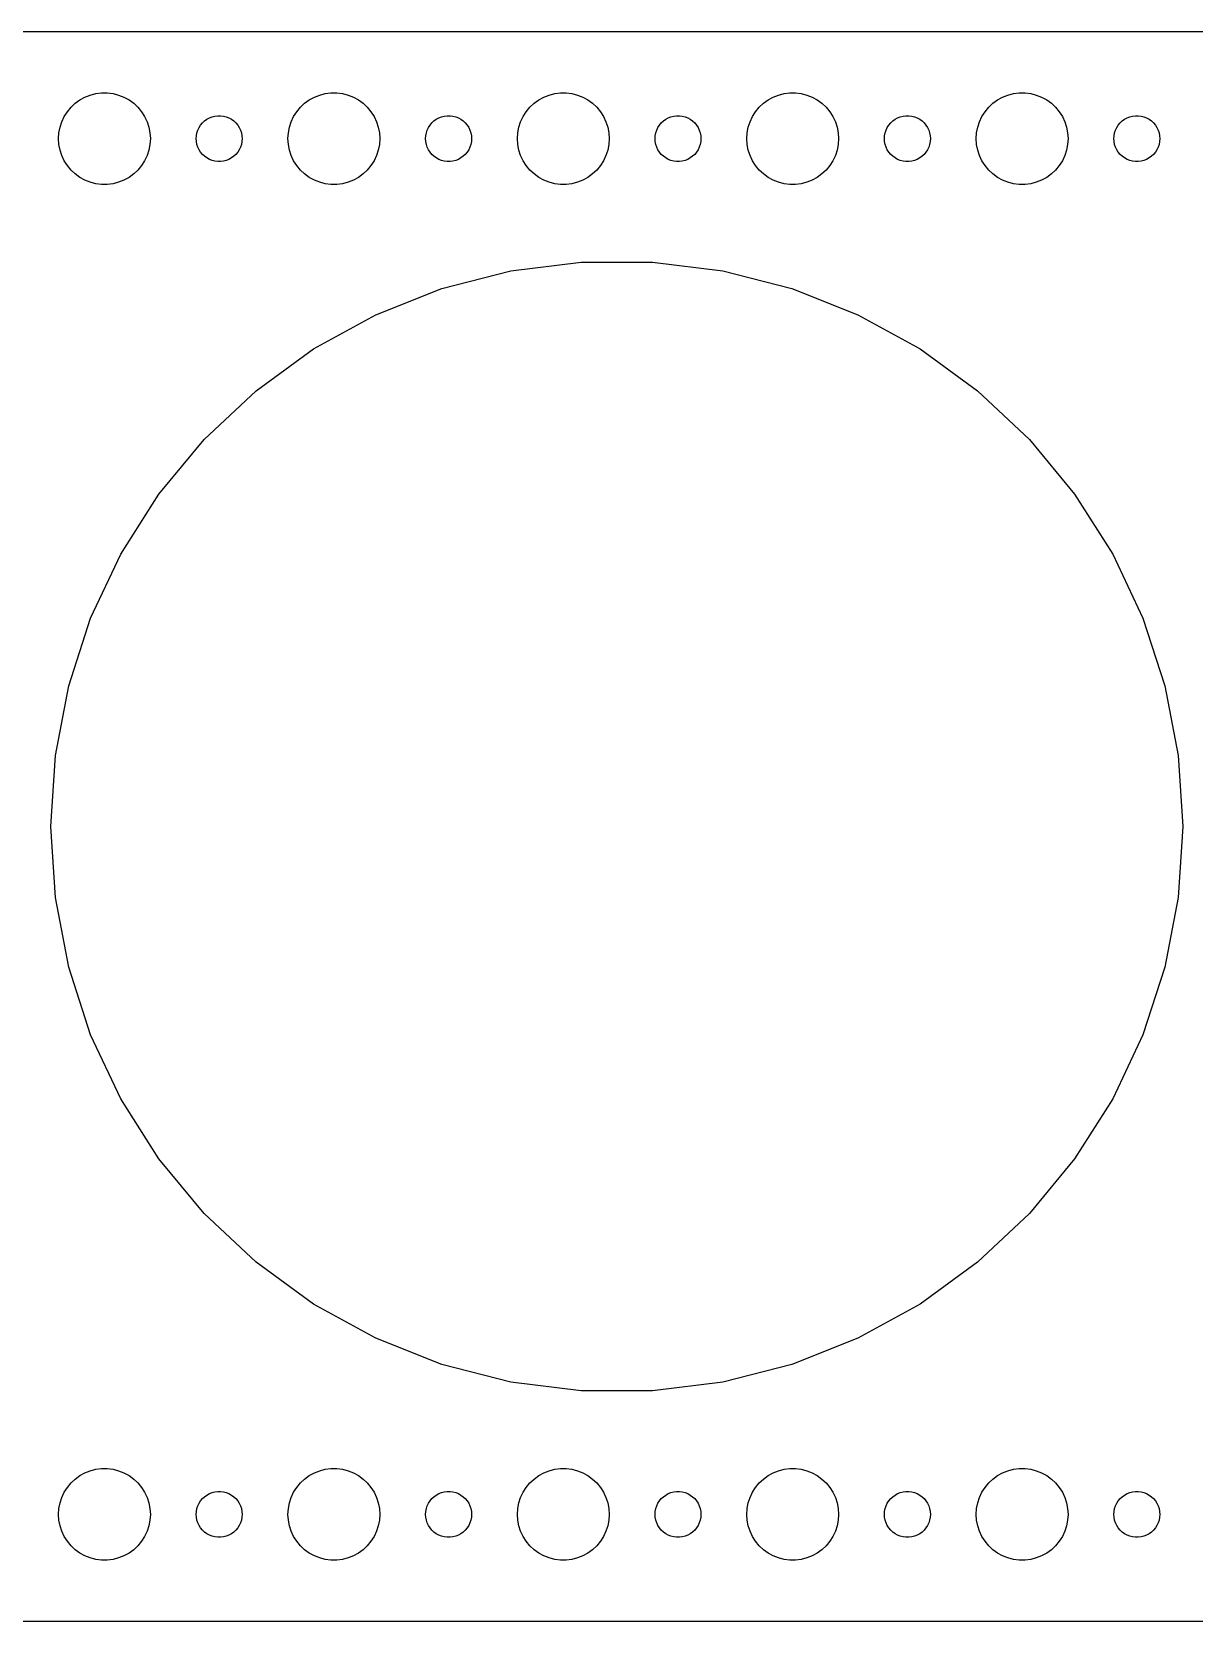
# Model space of a CAD drawing. Header units: metres. Extents: x -210 to 210, y -52 to 52.
# Drawn here: x -117.2 to -41.2, y -52 to 52 of the extents above; entities that cross this region are included whole.
import ezdxf

# ---------------------------------------------------------------- set-up
doc = ezdxf.new("R2010")
doc.units = ezdxf.units.M

msp = doc.modelspace()

# ---------------------------------------------------------------- linework, layer by layer
for p, q in [((204.814, 51.9901), (-204.814, 51.9901)), ((-113.777, 47.7145), (-113.427, 47.8532)), ((-113.427, 47.8532), (-113.062, 47.9469)), ((-113.062, 47.9469), (-112.688, 47.9941)), ((-112.688, 47.9941), (-112.312, 47.9941)), ((-112.312, 47.9941), (-111.938, 47.9469)), ((-111.938, 47.9469), (-111.573, 47.8532)), ((-111.573, 47.8532), (-111.223, 47.7145)), ((-98.7773, 47.7145), (-98.427, 47.8532)), ((-98.427, 47.8532), (-98.0621, 47.9469)), ((-98.0621, 47.9469), (-97.6884, 47.9941)), ((-97.6884, 47.9941), (-97.3116, 47.9941)), ((-97.3116, 47.9941), (-96.9379, 47.9469)), ((-96.9379, 47.9469), (-96.573, 47.8532)), ((-96.573, 47.8532), (-96.2227, 47.7145)), ((-83.7773, 47.7145), (-83.427, 47.8532)), ((-83.427, 47.8532), (-83.0621, 47.9469)), ((-83.0621, 47.9469), (-82.6884, 47.9941)), ((-82.6884, 47.9941), (-82.3116, 47.9941)), ((-82.3116, 47.9941), (-81.9379, 47.9469)), ((-81.9379, 47.9469), (-81.573, 47.8532)), ((-81.573, 47.8532), (-81.2227, 47.7145)), ((-68.7773, 47.7145), (-68.427, 47.8532)), ((-68.427, 47.8532), (-68.0621, 47.9469)), ((-68.0621, 47.9469), (-67.6884, 47.9941)), ((-67.6884, 47.9941), (-67.3116, 47.9941)), ((-67.3116, 47.9941), (-66.9379, 47.9469)), ((-66.9379, 47.9469), (-66.573, 47.8532)), ((-66.573, 47.8532), (-66.2227, 47.7145)), ((-53.7773, 47.7145), (-53.427, 47.8532)), ((-53.427, 47.8532), (-53.0621, 47.9469)), ((-53.0621, 47.9469), (-52.6884, 47.9941)), ((-52.6884, 47.9941), (-52.3116, 47.9941)), ((-52.3116, 47.9941), (-51.9379, 47.9469)), ((-51.9379, 47.9469), (-51.5729, 47.8532)), ((-51.5729, 47.8532), (-51.2227, 47.7145)), ((-114.927, 46.7634), (-114.687, 47.0536)), ((-114.687, 47.0536), (-114.412, 47.3115)), ((-114.412, 47.3115), (-114.107, 47.533)), ((-114.107, 47.533), (-113.777, 47.7145)), ((-111.223, 47.7145), (-110.893, 47.533)), ((-110.893, 47.533), (-110.588, 47.3115)), ((-110.588, 47.3115), (-110.313, 47.0536)), ((-110.313, 47.0536), (-110.073, 46.7634)), ((-99.927, 46.7634), (-99.6869, 47.0536)), ((-99.6869, 47.0536), (-99.4123, 47.3115)), ((-99.4123, 47.3115), (-99.1075, 47.533)), ((-99.1075, 47.533), (-98.7773, 47.7145)), ((-96.2227, 47.7145), (-95.8925, 47.533)), ((-95.8925, 47.533), (-95.5877, 47.3115)), ((-95.5877, 47.3115), (-95.3131, 47.0536)), ((-95.3131, 47.0536), (-95.073, 46.7634)), ((-84.927, 46.7634), (-84.6869, 47.0536)), ((-84.6869, 47.0536), (-84.4123, 47.3115)), ((-84.4123, 47.3115), (-84.1075, 47.533)), ((-84.1075, 47.533), (-83.7773, 47.7145)), ((-81.2227, 47.7145), (-80.8925, 47.533)), ((-80.8925, 47.533), (-80.5877, 47.3115)), ((-80.5877, 47.3115), (-80.3131, 47.0536)), ((-80.3131, 47.0536), (-80.073, 46.7634)), ((-69.927, 46.7634), (-69.6869, 47.0536)), ((-69.6869, 47.0536), (-69.4123, 47.3115)), ((-69.4123, 47.3115), (-69.1075, 47.533)), ((-69.1075, 47.533), (-68.7773, 47.7145)), ((-66.2227, 47.7145), (-65.8925, 47.533)), ((-65.8925, 47.533), (-65.5877, 47.3115)), ((-65.5877, 47.3115), (-65.3131, 47.0536)), ((-65.3131, 47.0536), (-65.073, 46.7634)), ((-54.927, 46.7634), (-54.6869, 47.0536)), ((-54.6869, 47.0536), (-54.4123, 47.3115)), ((-54.4123, 47.3115), (-54.1075, 47.533)), ((-54.1075, 47.533), (-53.7773, 47.7145)), ((-51.2227, 47.7145), (-50.8925, 47.533)), ((-50.8925, 47.533), (-50.5877, 47.3115)), ((-50.5877, 47.3115), (-50.3131, 47.0536)), ((-50.3131, 47.0536), (-50.0729, 46.7634)), ((-115.406, 45.7461), (-115.289, 46.1044)), ((-115.289, 46.1044), (-115.129, 46.4453)), ((-115.129, 46.4453), (-114.927, 46.7634)), ((-110.073, 46.7634), (-109.871, 46.4453)), ((-109.871, 46.4453), (-109.711, 46.1044)), ((-109.711, 46.1044), (-109.594, 45.7461)), ((-106.314, 45.7226), (-106.214, 45.8817)), ((-106.214, 45.8817), (-106.093, 46.0268)), ((-106.093, 46.0268), (-105.956, 46.1558)), ((-105.956, 46.1558), (-105.804, 46.2665)), ((-105.804, 46.2665), (-105.639, 46.3572)), ((-105.639, 46.3572), (-105.464, 46.4266)), ((-105.464, 46.4266), (-105.281, 46.4734)), ((-105.281, 46.4734), (-105.094, 46.497)), ((-105.094, 46.497), (-104.906, 46.497)), ((-104.906, 46.497), (-104.719, 46.4734)), ((-104.719, 46.4734), (-104.536, 46.4266)), ((-104.536, 46.4266), (-104.361, 46.3572)), ((-104.361, 46.3572), (-104.196, 46.2665)), ((-104.196, 46.2665), (-104.044, 46.1558)), ((-104.044, 46.1558), (-103.907, 46.0268)), ((-103.907, 46.0268), (-103.786, 45.8817)), ((-103.786, 45.8817), (-103.686, 45.7226)), ((-100.406, 45.7461), (-100.289, 46.1044)), ((-100.289, 46.1044), (-100.129, 46.4453)), ((-100.129, 46.4453), (-99.927, 46.7634)), ((-95.073, 46.7634), (-94.8711, 46.4453)), ((-94.8711, 46.4453), (-94.7107, 46.1044)), ((-94.7107, 46.1044), (-94.5943, 45.7461)), ((-91.3145, 45.7226), (-91.2135, 45.8817)), ((-91.2135, 45.8817), (-91.0934, 46.0268)), ((-91.0934, 46.0268), (-90.9561, 46.1558)), ((-90.9561, 46.1558), (-90.8037, 46.2665)), ((-90.8037, 46.2665), (-90.6387, 46.3572)), ((-90.6387, 46.3572), (-90.4635, 46.4266)), ((-90.4635, 46.4266), (-90.2811, 46.4734)), ((-90.2811, 46.4734), (-90.0942, 46.497)), ((-90.0942, 46.497), (-89.9058, 46.497)), ((-89.9058, 46.497), (-89.7189, 46.4734)), ((-89.7189, 46.4734), (-89.5365, 46.4266)), ((-89.5365, 46.4266), (-89.3613, 46.3572)), ((-89.3613, 46.3572), (-89.1963, 46.2665)), ((-89.1963, 46.2665), (-89.0439, 46.1558)), ((-89.0439, 46.1558), (-88.9065, 46.0268)), ((-88.9065, 46.0268), (-88.7865, 45.8817)), ((-88.7865, 45.8817), (-88.6855, 45.7226)), ((-85.4057, 45.7461), (-85.2893, 46.1044)), ((-85.2893, 46.1044), (-85.1289, 46.4453)), ((-85.1289, 46.4453), (-84.927, 46.7634)), ((-80.073, 46.7634), (-79.8711, 46.4453)), ((-79.8711, 46.4453), (-79.7107, 46.1044)), ((-79.7107, 46.1044), (-79.5943, 45.7461)), ((-76.3145, 45.7226), (-76.2135, 45.8817)), ((-76.2135, 45.8817), (-76.0934, 46.0268)), ((-76.0934, 46.0268), (-75.9561, 46.1558)), ((-75.9561, 46.1558), (-75.8037, 46.2665)), ((-75.8037, 46.2665), (-75.6387, 46.3572)), ((-75.6387, 46.3572), (-75.4635, 46.4266)), ((-75.4635, 46.4266), (-75.2811, 46.4734)), ((-75.2811, 46.4734), (-75.0942, 46.497)), ((-75.0942, 46.497), (-74.9058, 46.497)), ((-74.9058, 46.497), (-74.7189, 46.4734)), ((-74.7189, 46.4734), (-74.5365, 46.4266)), ((-74.5365, 46.4266), (-74.3613, 46.3572)), ((-74.3613, 46.3572), (-74.1963, 46.2665)), ((-74.1963, 46.2665), (-74.0439, 46.1558)), ((-74.0439, 46.1558), (-73.9065, 46.0268)), ((-73.9065, 46.0268), (-73.7865, 45.8817)), ((-73.7865, 45.8817), (-73.6855, 45.7226)), ((-70.4057, 45.7461), (-70.2893, 46.1044)), ((-70.2893, 46.1044), (-70.1289, 46.4453)), ((-70.1289, 46.4453), (-69.927, 46.7634)), ((-65.073, 46.7634), (-64.8711, 46.4453)), ((-64.8711, 46.4453), (-64.7107, 46.1044)), ((-64.7107, 46.1044), (-64.5943, 45.7461)), ((-61.3145, 45.7226), (-61.2135, 45.8817)), ((-61.2135, 45.8817), (-61.0934, 46.0268)), ((-61.0934, 46.0268), (-60.9561, 46.1558)), ((-60.9561, 46.1558), (-60.8037, 46.2665)), ((-60.8037, 46.2665), (-60.6387, 46.3572)), ((-60.6387, 46.3572), (-60.4635, 46.4266)), ((-60.4635, 46.4266), (-60.2811, 46.4734)), ((-60.2811, 46.4734), (-60.0942, 46.497)), ((-60.0942, 46.497), (-59.9058, 46.497)), ((-59.9058, 46.497), (-59.7189, 46.4734)), ((-59.7189, 46.4734), (-59.5365, 46.4266)), ((-59.5365, 46.4266), (-59.3613, 46.3572)), ((-59.3613, 46.3572), (-59.1963, 46.2665)), ((-59.1963, 46.2665), (-59.0439, 46.1558)), ((-59.0439, 46.1558), (-58.9065, 46.0268)), ((-58.9065, 46.0268), (-58.7865, 45.8817)), ((-58.7865, 45.8817), (-58.6855, 45.7226)), ((-55.4057, 45.7461), (-55.2893, 46.1044)), ((-55.2893, 46.1044), (-55.1289, 46.4453)), ((-55.1289, 46.4453), (-54.927, 46.7634)), ((-50.0729, 46.7634), (-49.8711, 46.4453)), ((-49.8711, 46.4453), (-49.7107, 46.1044)), ((-49.7107, 46.1044), (-49.5942, 45.7461)), ((-46.3145, 45.7226), (-46.2135, 45.8817)), ((-46.2135, 45.8817), (-46.0934, 46.0268)), ((-46.0934, 46.0268), (-45.9561, 46.1558)), ((-45.9561, 46.1558), (-45.8037, 46.2665)), ((-45.8037, 46.2665), (-45.6387, 46.3572)), ((-45.6387, 46.3572), (-45.4635, 46.4266)), ((-45.4635, 46.4266), (-45.2811, 46.4734)), ((-45.2811, 46.4734), (-45.0942, 46.497)), ((-45.0942, 46.497), (-44.9058, 46.497)), ((-44.9058, 46.497), (-44.7189, 46.4734)), ((-44.7189, 46.4734), (-44.5365, 46.4266)), ((-44.5365, 46.4266), (-44.3613, 46.3572)), ((-44.3613, 46.3572), (-44.1963, 46.2665)), ((-44.1963, 46.2665), (-44.0439, 46.1558)), ((-44.0439, 46.1558), (-43.9065, 46.0268)), ((-43.9065, 46.0268), (-43.7865, 45.8817)), ((-43.7865, 45.8817), (-43.6855, 45.7226)), ((-115.5, 45), (-115.476, 45.376)), ((-115.476, 44.624), (-115.5, 45)), ((-115.476, 45.376), (-115.406, 45.7461)), ((-109.594, 45.7461), (-109.524, 45.376)), ((-109.524, 45.376), (-109.5, 45)), ((-109.5, 45), (-109.524, 44.624)), ((-106.5, 45), (-106.488, 45.188)), ((-106.488, 44.812), (-106.5, 45)), ((-106.488, 45.188), (-106.453, 45.373)), ((-106.453, 44.627), (-106.488, 44.812)), ((-106.453, 45.373), (-106.395, 45.5522)), ((-106.395, 45.5522), (-106.314, 45.7226)), ((-103.686, 45.7226), (-103.605, 45.5522)), ((-103.605, 45.5522), (-103.547, 45.373)), ((-103.547, 45.373), (-103.512, 45.188)), ((-103.512, 44.812), (-103.547, 44.627)), ((-103.512, 45.188), (-103.5, 45)), ((-103.5, 45), (-103.512, 44.812)), ((-100.5, 45), (-100.476, 45.376)), ((-100.476, 44.624), (-100.5, 45)), ((-100.476, 45.376), (-100.406, 45.7461)), ((-94.5943, 45.7461), (-94.5237, 45.376)), ((-94.5237, 45.376), (-94.5, 45)), ((-94.5, 45), (-94.5237, 44.624)), ((-91.5, 45), (-91.4882, 45.188)), ((-91.4882, 44.812), (-91.5, 45)), ((-91.4882, 45.188), (-91.4529, 45.373)), ((-91.4529, 44.627), (-91.4882, 44.812)), ((-91.4529, 45.373), (-91.3947, 45.5522)), ((-91.3947, 45.5522), (-91.3145, 45.7226)), ((-88.6855, 45.7226), (-88.6053, 45.5522)), ((-88.6053, 45.5522), (-88.5471, 45.373)), ((-88.5471, 45.373), (-88.5118, 45.188)), ((-88.5118, 44.812), (-88.5471, 44.627)), ((-88.5118, 45.188), (-88.5, 45)), ((-88.5, 45), (-88.5118, 44.812)), ((-85.5, 45), (-85.4763, 45.376)), ((-85.4763, 44.624), (-85.5, 45)), ((-85.4763, 45.376), (-85.4057, 45.7461)), ((-79.5943, 45.7461), (-79.5237, 45.376)), ((-79.5237, 45.376), (-79.5, 45)), ((-79.5, 45), (-79.5237, 44.624)), ((-76.5, 45), (-76.4882, 45.188)), ((-76.4882, 44.812), (-76.5, 45)), ((-76.4882, 45.188), (-76.4529, 45.373)), ((-76.4529, 44.627), (-76.4882, 44.812)), ((-76.4529, 45.373), (-76.3947, 45.5522)), ((-76.3947, 45.5522), (-76.3145, 45.7226)), ((-73.6855, 45.7226), (-73.6053, 45.5522)), ((-73.6053, 45.5522), (-73.5471, 45.373)), ((-73.5471, 45.373), (-73.5118, 45.188)), ((-73.5118, 44.812), (-73.5471, 44.627)), ((-73.5118, 45.188), (-73.5, 45)), ((-73.5, 45), (-73.5118, 44.812)), ((-70.5, 45), (-70.4763, 45.376)), ((-70.4763, 44.624), (-70.5, 45)), ((-70.4763, 45.376), (-70.4057, 45.7461)), ((-64.5943, 45.7461), (-64.5237, 45.376)), ((-64.5237, 45.376), (-64.5, 45)), ((-64.5, 45), (-64.5237, 44.624)), ((-61.5, 45), (-61.4882, 45.188)), ((-61.4882, 44.812), (-61.5, 45)), ((-61.4882, 45.188), (-61.4529, 45.373)), ((-61.4529, 44.627), (-61.4882, 44.812)), ((-61.4529, 45.373), (-61.3947, 45.5522)), ((-61.3947, 45.5522), (-61.3145, 45.7226)), ((-58.6855, 45.7226), (-58.6053, 45.5522)), ((-58.6053, 45.5522), (-58.5471, 45.373)), ((-58.5471, 45.373), (-58.5118, 45.188)), ((-58.5118, 44.812), (-58.5471, 44.627)), ((-58.5118, 45.188), (-58.5, 45)), ((-58.5, 45), (-58.5118, 44.812)), ((-55.5, 45), (-55.4763, 45.376)), ((-55.4763, 44.624), (-55.5, 45)), ((-55.4763, 45.376), (-55.4057, 45.7461)), ((-49.5942, 45.7461), (-49.5237, 45.376)), ((-49.5237, 45.376), (-49.5, 45)), ((-49.5, 45), (-49.5237, 44.624)), ((-46.5, 45), (-46.4882, 45.188)), ((-46.4882, 44.812), (-46.5, 45)), ((-46.4882, 45.188), (-46.4529, 45.373)), ((-46.4529, 44.627), (-46.4882, 44.812)), ((-46.4529, 45.373), (-46.3947, 45.5522)), ((-46.3947, 45.5522), (-46.3145, 45.7226)), ((-43.6855, 45.7226), (-43.6053, 45.5522)), ((-43.6053, 45.5522), (-43.5471, 45.373)), ((-43.5471, 45.373), (-43.5118, 45.188)), ((-43.5118, 44.812), (-43.5471, 44.627)), ((-43.5118, 45.188), (-43.5, 45)), ((-43.5, 45), (-43.5118, 44.812)), ((-115.406, 44.2539), (-115.476, 44.624)), ((-115.289, 43.8956), (-115.406, 44.2539)), ((-115.129, 43.5547), (-115.289, 43.8956)), ((-109.711, 43.8956), (-109.871, 43.5547)), ((-109.594, 44.2539), (-109.711, 43.8956)), ((-109.524, 44.624), (-109.594, 44.2539)), ((-106.395, 44.4478), (-106.453, 44.627)), ((-106.314, 44.2774), (-106.395, 44.4478)), ((-106.214, 44.1183), (-106.314, 44.2774)), ((-106.093, 43.9732), (-106.214, 44.1183)), ((-105.956, 43.8442), (-106.093, 43.9732)), ((-105.804, 43.7335), (-105.956, 43.8442)), ((-105.639, 43.6428), (-105.804, 43.7335)), ((-104.196, 43.7335), (-104.361, 43.6428)), ((-104.044, 43.8442), (-104.196, 43.7335)), ((-103.907, 43.9732), (-104.044, 43.8442)), ((-103.786, 44.1183), (-103.907, 43.9732)), ((-103.686, 44.2774), (-103.786, 44.1183)), ((-103.605, 44.4478), (-103.686, 44.2774)), ((-103.547, 44.627), (-103.605, 44.4478)), ((-100.406, 44.2539), (-100.476, 44.624)), ((-100.289, 43.8956), (-100.406, 44.2539)), ((-100.129, 43.5547), (-100.289, 43.8956)), ((-94.7107, 43.8956), (-94.8711, 43.5547)), ((-94.5943, 44.2539), (-94.7107, 43.8956)), ((-94.5237, 44.624), (-94.5943, 44.2539)), ((-91.3947, 44.4478), (-91.4529, 44.627)), ((-91.3145, 44.2774), (-91.3947, 44.4478)), ((-91.2135, 44.1183), (-91.3145, 44.2774)), ((-91.0934, 43.9732), (-91.2135, 44.1183)), ((-90.9561, 43.8442), (-91.0934, 43.9732)), ((-90.8037, 43.7335), (-90.9561, 43.8442)), ((-90.6387, 43.6428), (-90.8037, 43.7335)), ((-89.1963, 43.7335), (-89.3613, 43.6428)), ((-89.0439, 43.8442), (-89.1963, 43.7335)), ((-88.9065, 43.9732), (-89.0439, 43.8442)), ((-88.7865, 44.1183), (-88.9065, 43.9732)), ((-88.6855, 44.2774), (-88.7865, 44.1183)), ((-88.6053, 44.4478), (-88.6855, 44.2774)), ((-88.5471, 44.627), (-88.6053, 44.4478)), ((-85.4057, 44.2539), (-85.4763, 44.624)), ((-85.2893, 43.8956), (-85.4057, 44.2539)), ((-85.1289, 43.5547), (-85.2893, 43.8956)), ((-79.7107, 43.8956), (-79.8711, 43.5547)), ((-79.5943, 44.2539), (-79.7107, 43.8956)), ((-79.5237, 44.624), (-79.5943, 44.2539)), ((-76.3947, 44.4478), (-76.4529, 44.627)), ((-76.3145, 44.2774), (-76.3947, 44.4478)), ((-76.2135, 44.1183), (-76.3145, 44.2774)), ((-76.0934, 43.9732), (-76.2135, 44.1183)), ((-75.9561, 43.8442), (-76.0934, 43.9732)), ((-75.8037, 43.7335), (-75.9561, 43.8442)), ((-75.6387, 43.6428), (-75.8037, 43.7335)), ((-74.1963, 43.7335), (-74.3613, 43.6428)), ((-74.0439, 43.8442), (-74.1963, 43.7335)), ((-73.9065, 43.9732), (-74.0439, 43.8442)), ((-73.7865, 44.1183), (-73.9065, 43.9732)), ((-73.6855, 44.2774), (-73.7865, 44.1183)), ((-73.6053, 44.4478), (-73.6855, 44.2774)), ((-73.5471, 44.627), (-73.6053, 44.4478)), ((-70.4057, 44.2539), (-70.4763, 44.624)), ((-70.2893, 43.8956), (-70.4057, 44.2539)), ((-70.1289, 43.5547), (-70.2893, 43.8956)), ((-64.7107, 43.8956), (-64.8711, 43.5547)), ((-64.5943, 44.2539), (-64.7107, 43.8956)), ((-64.5237, 44.624), (-64.5943, 44.2539)), ((-61.3947, 44.4478), (-61.4529, 44.627)), ((-61.3145, 44.2774), (-61.3947, 44.4478)), ((-61.2135, 44.1183), (-61.3145, 44.2774)), ((-61.0934, 43.9732), (-61.2135, 44.1183)), ((-60.9561, 43.8442), (-61.0934, 43.9732)), ((-60.8037, 43.7335), (-60.9561, 43.8442)), ((-60.6387, 43.6428), (-60.8037, 43.7335)), ((-59.1963, 43.7335), (-59.3613, 43.6428)), ((-59.0439, 43.8442), (-59.1963, 43.7335)), ((-58.9065, 43.9732), (-59.0439, 43.8442)), ((-58.7865, 44.1183), (-58.9065, 43.9732)), ((-58.6855, 44.2774), (-58.7865, 44.1183)), ((-58.6053, 44.4478), (-58.6855, 44.2774)), ((-58.5471, 44.627), (-58.6053, 44.4478)), ((-55.4057, 44.2539), (-55.4763, 44.624)), ((-55.2893, 43.8956), (-55.4057, 44.2539)), ((-55.1289, 43.5547), (-55.2893, 43.8956)), ((-49.7107, 43.8956), (-49.8711, 43.5547)), ((-49.5942, 44.2539), (-49.7107, 43.8956)), ((-49.5237, 44.624), (-49.5942, 44.2539)), ((-46.3947, 44.4478), (-46.4529, 44.627)), ((-46.3145, 44.2774), (-46.3947, 44.4478)), ((-46.2135, 44.1183), (-46.3145, 44.2774)), ((-46.0934, 43.9732), (-46.2135, 44.1183)), ((-45.9561, 43.8442), (-46.0934, 43.9732)), ((-45.8037, 43.7335), (-45.9561, 43.8442)), ((-45.6387, 43.6428), (-45.8037, 43.7335)), ((-44.1963, 43.7335), (-44.3613, 43.6428)), ((-44.0439, 43.8442), (-44.1963, 43.7335)), ((-43.9065, 43.9732), (-44.0439, 43.8442)), ((-43.7865, 44.1183), (-43.9065, 43.9732)), ((-43.6855, 44.2774), (-43.7865, 44.1183)), ((-43.6053, 44.4478), (-43.6855, 44.2774)), ((-43.5471, 44.627), (-43.6053, 44.4478)), ((-114.927, 43.2366), (-115.129, 43.5547)), ((-114.687, 42.9464), (-114.927, 43.2366)), ((-114.412, 42.6885), (-114.687, 42.9464)), ((-114.107, 42.467), (-114.412, 42.6885)), ((-110.588, 42.6885), (-110.893, 42.467)), ((-110.313, 42.9464), (-110.588, 42.6885)), ((-110.073, 43.2366), (-110.313, 42.9464)), ((-109.871, 43.5547), (-110.073, 43.2366)), ((-105.464, 43.5734), (-105.639, 43.6428)), ((-105.281, 43.5266), (-105.464, 43.5734)), ((-105.094, 43.503), (-105.281, 43.5266)), ((-104.906, 43.503), (-105.094, 43.503)), ((-104.719, 43.5266), (-104.906, 43.503)), ((-104.536, 43.5734), (-104.719, 43.5266)), ((-104.361, 43.6428), (-104.536, 43.5734)), ((-99.927, 43.2366), (-100.129, 43.5547)), ((-99.6869, 42.9464), (-99.927, 43.2366)), ((-99.4123, 42.6885), (-99.6869, 42.9464)), ((-99.1075, 42.467), (-99.4123, 42.6885)), ((-95.5877, 42.6885), (-95.8925, 42.467)), ((-95.3131, 42.9464), (-95.5877, 42.6885)), ((-95.073, 43.2366), (-95.3131, 42.9464)), ((-94.8711, 43.5547), (-95.073, 43.2366)), ((-90.4635, 43.5734), (-90.6387, 43.6428)), ((-90.2811, 43.5266), (-90.4635, 43.5734)), ((-90.0942, 43.503), (-90.2811, 43.5266)), ((-89.9058, 43.503), (-90.0942, 43.503)), ((-89.7189, 43.5266), (-89.9058, 43.503)), ((-89.5365, 43.5734), (-89.7189, 43.5266)), ((-89.3613, 43.6428), (-89.5365, 43.5734)), ((-84.927, 43.2366), (-85.1289, 43.5547)), ((-84.6869, 42.9464), (-84.927, 43.2366)), ((-84.4123, 42.6885), (-84.6869, 42.9464)), ((-84.1075, 42.467), (-84.4123, 42.6885)), ((-80.5877, 42.6885), (-80.8925, 42.467)), ((-80.3131, 42.9464), (-80.5877, 42.6885)), ((-80.073, 43.2366), (-80.3131, 42.9464)), ((-79.8711, 43.5547), (-80.073, 43.2366)), ((-75.4635, 43.5734), (-75.6387, 43.6428)), ((-75.2811, 43.5266), (-75.4635, 43.5734)), ((-75.0942, 43.503), (-75.2811, 43.5266)), ((-74.9058, 43.503), (-75.0942, 43.503)), ((-74.7189, 43.5266), (-74.9058, 43.503)), ((-74.5365, 43.5734), (-74.7189, 43.5266)), ((-74.3613, 43.6428), (-74.5365, 43.5734)), ((-69.927, 43.2366), (-70.1289, 43.5547)), ((-69.6869, 42.9464), (-69.927, 43.2366)), ((-69.4123, 42.6885), (-69.6869, 42.9464)), ((-69.1075, 42.467), (-69.4123, 42.6885)), ((-65.5877, 42.6885), (-65.8925, 42.467)), ((-65.3131, 42.9464), (-65.5877, 42.6885)), ((-65.073, 43.2366), (-65.3131, 42.9464)), ((-64.8711, 43.5547), (-65.073, 43.2366)), ((-60.4635, 43.5734), (-60.6387, 43.6428)), ((-60.2811, 43.5266), (-60.4635, 43.5734)), ((-60.0942, 43.503), (-60.2811, 43.5266)), ((-59.9058, 43.503), (-60.0942, 43.503)), ((-59.7189, 43.5266), (-59.9058, 43.503)), ((-59.5365, 43.5734), (-59.7189, 43.5266)), ((-59.3613, 43.6428), (-59.5365, 43.5734)), ((-54.927, 43.2366), (-55.1289, 43.5547)), ((-54.6869, 42.9464), (-54.927, 43.2366)), ((-54.4123, 42.6885), (-54.6869, 42.9464)), ((-54.1075, 42.467), (-54.4123, 42.6885)), ((-50.5877, 42.6885), (-50.8925, 42.467)), ((-50.3131, 42.9464), (-50.5877, 42.6885)), ((-50.0729, 43.2366), (-50.3131, 42.9464)), ((-49.8711, 43.5547), (-50.0729, 43.2366)), ((-45.4635, 43.5734), (-45.6387, 43.6428)), ((-45.2811, 43.5266), (-45.4635, 43.5734)), ((-45.0942, 43.503), (-45.2811, 43.5266)), ((-44.9058, 43.503), (-45.0942, 43.503)), ((-44.7189, 43.5266), (-44.9058, 43.503)), ((-44.5365, 43.5734), (-44.7189, 43.5266)), ((-44.3613, 43.6428), (-44.5365, 43.5734)), ((-113.777, 42.2855), (-114.107, 42.467)), ((-113.427, 42.1468), (-113.777, 42.2855)), ((-113.062, 42.0531), (-113.427, 42.1468)), ((-112.688, 42.0059), (-113.062, 42.0531)), ((-112.312, 42.0059), (-112.688, 42.0059)), ((-111.938, 42.0531), (-112.312, 42.0059)), ((-111.573, 42.1468), (-111.938, 42.0531)), ((-111.223, 42.2855), (-111.573, 42.1468)), ((-110.893, 42.467), (-111.223, 42.2855)), ((-98.7773, 42.2855), (-99.1075, 42.467)), ((-98.427, 42.1468), (-98.7773, 42.2855)), ((-98.0621, 42.0531), (-98.427, 42.1468)), ((-97.6884, 42.0059), (-98.0621, 42.0531)), ((-97.3116, 42.0059), (-97.6884, 42.0059)), ((-96.9379, 42.0531), (-97.3116, 42.0059)), ((-96.573, 42.1468), (-96.9379, 42.0531)), ((-96.2227, 42.2855), (-96.573, 42.1468)), ((-95.8925, 42.467), (-96.2227, 42.2855)), ((-83.7773, 42.2855), (-84.1075, 42.467)), ((-83.427, 42.1468), (-83.7773, 42.2855)), ((-83.0621, 42.0531), (-83.427, 42.1468)), ((-82.6884, 42.0059), (-83.0621, 42.0531)), ((-82.3116, 42.0059), (-82.6884, 42.0059)), ((-81.9379, 42.0531), (-82.3116, 42.0059)), ((-81.573, 42.1468), (-81.9379, 42.0531)), ((-81.2227, 42.2855), (-81.573, 42.1468)), ((-80.8925, 42.467), (-81.2227, 42.2855)), ((-68.7773, 42.2855), (-69.1075, 42.467)), ((-68.427, 42.1468), (-68.7773, 42.2855)), ((-68.0621, 42.0531), (-68.427, 42.1468)), ((-67.6884, 42.0059), (-68.0621, 42.0531)), ((-67.3116, 42.0059), (-67.6884, 42.0059)), ((-66.9379, 42.0531), (-67.3116, 42.0059)), ((-66.573, 42.1468), (-66.9379, 42.0531)), ((-66.2227, 42.2855), (-66.573, 42.1468)), ((-65.8925, 42.467), (-66.2227, 42.2855)), ((-53.7773, 42.2855), (-54.1075, 42.467)), ((-53.427, 42.1468), (-53.7773, 42.2855)), ((-53.0621, 42.0531), (-53.427, 42.1468)), ((-52.6884, 42.0059), (-53.0621, 42.0531)), ((-52.3116, 42.0059), (-52.6884, 42.0059)), ((-51.9379, 42.0531), (-52.3116, 42.0059)), ((-51.5729, 42.1468), (-51.9379, 42.0531)), ((-51.2227, 42.2855), (-51.5729, 42.1468)), ((-50.8925, 42.467), (-51.2227, 42.2855)), ((-85.9331, 36.3446), (-81.3232, 36.927)), ((-81.3232, 36.927), (-76.6767, 36.927)), ((-76.6767, 36.927), (-72.0669, 36.3446)), ((-90.4336, 35.1891), (-85.9331, 36.3446)), ((-72.0669, 36.3446), (-67.5664, 35.1891)), ((-94.7538, 33.4786), (-90.4336, 35.1891)), ((-67.5664, 35.1891), (-63.2462, 33.4786)), ((-98.8256, 31.2401), (-94.7538, 33.4786)), ((-63.2462, 33.4786), (-59.1744, 31.2401)), ((-102.585, 28.509), (-98.8256, 31.2401)), ((-59.1744, 31.2401), (-55.4153, 28.509)), ((-105.972, 25.3282), (-102.585, 28.509)), ((-55.4153, 28.509), (-52.0282, 25.3282)), ((-108.934, 21.748), (-105.972, 25.3282)), ((-52.0282, 25.3282), (-49.0664, 21.748)), ((-111.423, 17.8249), (-108.934, 21.748)), ((-49.0664, 21.748), (-46.5766, 17.8249)), ((-113.402, 13.6206), (-111.423, 17.8249)), ((-46.5766, 17.8249), (-44.5983, 13.6206)), ((-114.838, 9.20152), (-113.402, 13.6206)), ((-44.5983, 13.6206), (-43.1624, 9.20152)), ((-115.708, 4.63733), (-114.838, 9.20152)), ((-43.1624, 9.20152), (-42.2917, 4.63733)), ((-116, 0), (-115.708, 4.63733)), ((-42.2917, 4.63733), (-42, 0)), ((-115.708, -4.63733), (-116, 0)), ((-42, 0), (-42.2917, -4.63733)), ((-114.838, -9.20152), (-115.708, -4.63733)), ((-42.2917, -4.63733), (-43.1624, -9.20152)), ((-113.402, -13.6206), (-114.838, -9.20152)), ((-43.1624, -9.20152), (-44.5983, -13.6206)), ((-111.423, -17.8249), (-113.402, -13.6206)), ((-44.5983, -13.6206), (-46.5766, -17.8249)), ((-108.934, -21.748), (-111.423, -17.8249)), ((-46.5766, -17.8249), (-49.0664, -21.748)), ((-105.972, -25.3282), (-108.934, -21.748)), ((-49.0664, -21.748), (-52.0282, -25.3282)), ((-102.585, -28.509), (-105.972, -25.3282)), ((-52.0282, -25.3282), (-55.4153, -28.509)), ((-98.8256, -31.2401), (-102.585, -28.509)), ((-55.4153, -28.509), (-59.1744, -31.2401)), ((-94.7538, -33.4786), (-98.8256, -31.2401)), ((-59.1744, -31.2401), (-63.2462, -33.4786)), ((-90.4336, -35.1891), (-94.7538, -33.4786)), ((-63.2462, -33.4786), (-67.5664, -35.1891)), ((-85.9331, -36.3446), (-90.4336, -35.1891)), ((-67.5664, -35.1891), (-72.0669, -36.3446)), ((-81.3232, -36.927), (-85.9331, -36.3446)), ((-72.0669, -36.3446), (-76.6767, -36.927)), ((-76.6767, -36.927), (-81.3232, -36.927)), ((-114.412, -42.6885), (-114.107, -42.467)), ((-114.107, -42.467), (-113.777, -42.2855)), ((-113.777, -42.2855), (-113.427, -42.1468)), ((-113.427, -42.1468), (-113.062, -42.0531)), ((-113.062, -42.0531), (-112.688, -42.0059)), ((-112.688, -42.0059), (-112.312, -42.0059)), ((-112.312, -42.0059), (-111.938, -42.0531)), ((-111.938, -42.0531), (-111.573, -42.1468)), ((-111.573, -42.1468), (-111.223, -42.2855)), ((-111.223, -42.2855), (-110.893, -42.467)), ((-110.893, -42.467), (-110.588, -42.6885)), ((-99.4123, -42.6885), (-99.1075, -42.467)), ((-99.1075, -42.467), (-98.7773, -42.2855)), ((-98.7773, -42.2855), (-98.427, -42.1468)), ((-98.427, -42.1468), (-98.0621, -42.0531)), ((-98.0621, -42.0531), (-97.6884, -42.0059)), ((-97.6884, -42.0059), (-97.3116, -42.0059)), ((-97.3116, -42.0059), (-96.9379, -42.0531)), ((-96.9379, -42.0531), (-96.573, -42.1468)), ((-96.573, -42.1468), (-96.2227, -42.2855)), ((-96.2227, -42.2855), (-95.8925, -42.467)), ((-95.8925, -42.467), (-95.5877, -42.6885)), ((-84.4123, -42.6885), (-84.1075, -42.467)), ((-84.1075, -42.467), (-83.7773, -42.2855)), ((-83.7773, -42.2855), (-83.427, -42.1468)), ((-83.427, -42.1468), (-83.0621, -42.0531)), ((-83.0621, -42.0531), (-82.6884, -42.0059)), ((-82.6884, -42.0059), (-82.3116, -42.0059)), ((-82.3116, -42.0059), (-81.9379, -42.0531)), ((-81.9379, -42.0531), (-81.573, -42.1468)), ((-81.573, -42.1468), (-81.2227, -42.2855)), ((-81.2227, -42.2855), (-80.8925, -42.467)), ((-80.8925, -42.467), (-80.5877, -42.6885)), ((-69.4123, -42.6885), (-69.1075, -42.467)), ((-69.1075, -42.467), (-68.7773, -42.2855)), ((-68.7773, -42.2855), (-68.427, -42.1468)), ((-68.427, -42.1468), (-68.0621, -42.0531)), ((-68.0621, -42.0531), (-67.6884, -42.0059)), ((-67.6884, -42.0059), (-67.3116, -42.0059)), ((-67.3116, -42.0059), (-66.9379, -42.0531)), ((-66.9379, -42.0531), (-66.573, -42.1468)), ((-66.573, -42.1468), (-66.2227, -42.2855)), ((-66.2227, -42.2855), (-65.8925, -42.467)), ((-65.8925, -42.467), (-65.5877, -42.6885)), ((-54.4123, -42.6885), (-54.1075, -42.467)), ((-54.1075, -42.467), (-53.7773, -42.2855)), ((-53.7773, -42.2855), (-53.427, -42.1468)), ((-53.427, -42.1468), (-53.0621, -42.0531)), ((-53.0621, -42.0531), (-52.6884, -42.0059)), ((-52.6884, -42.0059), (-52.3116, -42.0059)), ((-52.3116, -42.0059), (-51.9379, -42.0531)), ((-51.9379, -42.0531), (-51.5729, -42.1468)), ((-51.5729, -42.1468), (-51.2227, -42.2855)), ((-51.2227, -42.2855), (-50.8925, -42.467)), ((-50.8925, -42.467), (-50.5877, -42.6885)), ((-115.289, -43.8956), (-115.129, -43.5547)), ((-115.129, -43.5547), (-114.927, -43.2366)), ((-114.927, -43.2366), (-114.687, -42.9464)), ((-114.687, -42.9464), (-114.412, -42.6885)), ((-110.588, -42.6885), (-110.313, -42.9464)), ((-110.313, -42.9464), (-110.073, -43.2366)), ((-110.073, -43.2366), (-109.871, -43.5547)), ((-109.871, -43.5547), (-109.711, -43.8956)), ((-105.804, -43.7335), (-105.639, -43.6428)), ((-105.639, -43.6428), (-105.464, -43.5734)), ((-105.464, -43.5734), (-105.281, -43.5266)), ((-105.281, -43.5266), (-105.094, -43.503)), ((-105.094, -43.503), (-104.906, -43.503)), ((-104.906, -43.503), (-104.719, -43.5266)), ((-104.719, -43.5266), (-104.536, -43.5734)), ((-104.536, -43.5734), (-104.361, -43.6428)), ((-104.361, -43.6428), (-104.196, -43.7335)), ((-100.289, -43.8956), (-100.129, -43.5547)), ((-100.129, -43.5547), (-99.927, -43.2366)), ((-99.927, -43.2366), (-99.6869, -42.9464)), ((-99.6869, -42.9464), (-99.4123, -42.6885)), ((-95.5877, -42.6885), (-95.3131, -42.9464)), ((-95.3131, -42.9464), (-95.073, -43.2366)), ((-95.073, -43.2366), (-94.8711, -43.5547)), ((-94.8711, -43.5547), (-94.7107, -43.8956)), ((-90.8037, -43.7335), (-90.6387, -43.6428)), ((-90.6387, -43.6428), (-90.4635, -43.5734)), ((-90.4635, -43.5734), (-90.2811, -43.5266)), ((-90.2811, -43.5266), (-90.0942, -43.503)), ((-90.0942, -43.503), (-89.9058, -43.503)), ((-89.9058, -43.503), (-89.7189, -43.5266)), ((-89.7189, -43.5266), (-89.5365, -43.5734)), ((-89.5365, -43.5734), (-89.3613, -43.6428)), ((-89.3613, -43.6428), (-89.1963, -43.7335)), ((-85.2893, -43.8956), (-85.1289, -43.5547)), ((-85.1289, -43.5547), (-84.927, -43.2366)), ((-84.927, -43.2366), (-84.6869, -42.9464)), ((-84.6869, -42.9464), (-84.4123, -42.6885)), ((-80.5877, -42.6885), (-80.3131, -42.9464)), ((-80.3131, -42.9464), (-80.073, -43.2366)), ((-80.073, -43.2366), (-79.8711, -43.5547)), ((-79.8711, -43.5547), (-79.7107, -43.8956)), ((-75.8037, -43.7335), (-75.6387, -43.6428)), ((-75.6387, -43.6428), (-75.4635, -43.5734)), ((-75.4635, -43.5734), (-75.2811, -43.5266)), ((-75.2811, -43.5266), (-75.0942, -43.503)), ((-75.0942, -43.503), (-74.9058, -43.503)), ((-74.9058, -43.503), (-74.7189, -43.5266)), ((-74.7189, -43.5266), (-74.5365, -43.5734)), ((-74.5365, -43.5734), (-74.3613, -43.6428)), ((-74.3613, -43.6428), (-74.1963, -43.7335)), ((-70.2893, -43.8956), (-70.1289, -43.5547)), ((-70.1289, -43.5547), (-69.927, -43.2366)), ((-69.927, -43.2366), (-69.6869, -42.9464)), ((-69.6869, -42.9464), (-69.4123, -42.6885)), ((-65.5877, -42.6885), (-65.3131, -42.9464)), ((-65.3131, -42.9464), (-65.073, -43.2366)), ((-65.073, -43.2366), (-64.8711, -43.5547)), ((-64.8711, -43.5547), (-64.7107, -43.8956)), ((-60.8037, -43.7335), (-60.6387, -43.6428)), ((-60.6387, -43.6428), (-60.4635, -43.5734)), ((-60.4635, -43.5734), (-60.2811, -43.5266)), ((-60.2811, -43.5266), (-60.0942, -43.503)), ((-60.0942, -43.503), (-59.9058, -43.503)), ((-59.9058, -43.503), (-59.7189, -43.5266)), ((-59.7189, -43.5266), (-59.5365, -43.5734)), ((-59.5365, -43.5734), (-59.3613, -43.6428)), ((-59.3613, -43.6428), (-59.1963, -43.7335)), ((-55.2893, -43.8956), (-55.1289, -43.5547)), ((-55.1289, -43.5547), (-54.927, -43.2366)), ((-54.927, -43.2366), (-54.6869, -42.9464)), ((-54.6869, -42.9464), (-54.4123, -42.6885)), ((-50.5877, -42.6885), (-50.3131, -42.9464)), ((-50.3131, -42.9464), (-50.0729, -43.2366)), ((-50.0729, -43.2366), (-49.8711, -43.5547)), ((-49.8711, -43.5547), (-49.7107, -43.8956)), ((-45.8037, -43.7335), (-45.6387, -43.6428)), ((-45.6387, -43.6428), (-45.4635, -43.5734)), ((-45.4635, -43.5734), (-45.2811, -43.5266)), ((-45.2811, -43.5266), (-45.0942, -43.503)), ((-45.0942, -43.503), (-44.9058, -43.503)), ((-44.9058, -43.503), (-44.7189, -43.5266)), ((-44.7189, -43.5266), (-44.5365, -43.5734)), ((-44.5365, -43.5734), (-44.3613, -43.6428)), ((-44.3613, -43.6428), (-44.1963, -43.7335)), ((-115.5, -45), (-115.476, -44.624)), ((-115.476, -44.624), (-115.406, -44.2539)), ((-115.406, -44.2539), (-115.289, -43.8956)), ((-109.711, -43.8956), (-109.594, -44.2539)), ((-109.594, -44.2539), (-109.524, -44.624)), ((-109.524, -44.624), (-109.5, -45)), ((-106.488, -44.812), (-106.453, -44.627)), ((-106.453, -44.627), (-106.395, -44.4478)), ((-106.395, -44.4478), (-106.314, -44.2774)), ((-106.314, -44.2774), (-106.214, -44.1183)), ((-106.214, -44.1183), (-106.093, -43.9732)), ((-106.093, -43.9732), (-105.956, -43.8442)), ((-105.956, -43.8442), (-105.804, -43.7335)), ((-104.196, -43.7335), (-104.044, -43.8442)), ((-104.044, -43.8442), (-103.907, -43.9732)), ((-103.907, -43.9732), (-103.786, -44.1183)), ((-103.786, -44.1183), (-103.686, -44.2774)), ((-103.686, -44.2774), (-103.605, -44.4478)), ((-103.605, -44.4478), (-103.547, -44.627)), ((-103.547, -44.627), (-103.512, -44.812)), ((-100.5, -45), (-100.476, -44.624)), ((-100.476, -44.624), (-100.406, -44.2539)), ((-100.406, -44.2539), (-100.289, -43.8956)), ((-94.7107, -43.8956), (-94.5943, -44.2539)), ((-94.5943, -44.2539), (-94.5237, -44.624)), ((-94.5237, -44.624), (-94.5, -45)), ((-91.4882, -44.812), (-91.4529, -44.627)), ((-91.4529, -44.627), (-91.3947, -44.4478)), ((-91.3947, -44.4478), (-91.3145, -44.2774)), ((-91.3145, -44.2774), (-91.2135, -44.1183)), ((-91.2135, -44.1183), (-91.0934, -43.9732)), ((-91.0934, -43.9732), (-90.9561, -43.8442)), ((-90.9561, -43.8442), (-90.8037, -43.7335)), ((-89.1963, -43.7335), (-89.0439, -43.8442)), ((-89.0439, -43.8442), (-88.9065, -43.9732)), ((-88.9065, -43.9732), (-88.7865, -44.1183)), ((-88.7865, -44.1183), (-88.6855, -44.2774)), ((-88.6855, -44.2774), (-88.6053, -44.4478)), ((-88.6053, -44.4478), (-88.5471, -44.627)), ((-88.5471, -44.627), (-88.5118, -44.812)), ((-85.5, -45), (-85.4763, -44.624)), ((-85.4763, -44.624), (-85.4057, -44.2539)), ((-85.4057, -44.2539), (-85.2893, -43.8956)), ((-79.7107, -43.8956), (-79.5943, -44.2539)), ((-79.5943, -44.2539), (-79.5237, -44.624)), ((-79.5237, -44.624), (-79.5, -45)), ((-76.4882, -44.812), (-76.4529, -44.627)), ((-76.4529, -44.627), (-76.3947, -44.4478)), ((-76.3947, -44.4478), (-76.3145, -44.2774)), ((-76.3145, -44.2774), (-76.2135, -44.1183)), ((-76.2135, -44.1183), (-76.0934, -43.9732)), ((-76.0934, -43.9732), (-75.9561, -43.8442)), ((-75.9561, -43.8442), (-75.8037, -43.7335)), ((-74.1963, -43.7335), (-74.0439, -43.8442)), ((-74.0439, -43.8442), (-73.9065, -43.9732)), ((-73.9065, -43.9732), (-73.7865, -44.1183)), ((-73.7865, -44.1183), (-73.6855, -44.2774)), ((-73.6855, -44.2774), (-73.6053, -44.4478)), ((-73.6053, -44.4478), (-73.5471, -44.627)), ((-73.5471, -44.627), (-73.5118, -44.812)), ((-70.5, -45), (-70.4763, -44.624)), ((-70.4763, -44.624), (-70.4057, -44.2539)), ((-70.4057, -44.2539), (-70.2893, -43.8956)), ((-64.7107, -43.8956), (-64.5943, -44.2539)), ((-64.5943, -44.2539), (-64.5237, -44.624)), ((-64.5237, -44.624), (-64.5, -45)), ((-61.4882, -44.812), (-61.4529, -44.627)), ((-61.4529, -44.627), (-61.3947, -44.4478)), ((-61.3947, -44.4478), (-61.3145, -44.2774)), ((-61.3145, -44.2774), (-61.2135, -44.1183)), ((-61.2135, -44.1183), (-61.0934, -43.9732)), ((-61.0934, -43.9732), (-60.9561, -43.8442)), ((-60.9561, -43.8442), (-60.8037, -43.7335)), ((-59.1963, -43.7335), (-59.0439, -43.8442)), ((-59.0439, -43.8442), (-58.9065, -43.9732)), ((-58.9065, -43.9732), (-58.7865, -44.1183)), ((-58.7865, -44.1183), (-58.6855, -44.2774)), ((-58.6855, -44.2774), (-58.6053, -44.4478)), ((-58.6053, -44.4478), (-58.5471, -44.627)), ((-58.5471, -44.627), (-58.5118, -44.812)), ((-55.5, -45), (-55.4763, -44.624)), ((-55.4763, -44.624), (-55.4057, -44.2539)), ((-55.4057, -44.2539), (-55.2893, -43.8956)), ((-49.7107, -43.8956), (-49.5942, -44.2539)), ((-49.5942, -44.2539), (-49.5237, -44.624)), ((-49.5237, -44.624), (-49.5, -45)), ((-46.4882, -44.812), (-46.4529, -44.627)), ((-46.4529, -44.627), (-46.3947, -44.4478)), ((-46.3947, -44.4478), (-46.3145, -44.2774)), ((-46.3145, -44.2774), (-46.2135, -44.1183)), ((-46.2135, -44.1183), (-46.0934, -43.9732)), ((-46.0934, -43.9732), (-45.9561, -43.8442)), ((-45.9561, -43.8442), (-45.8037, -43.7335)), ((-44.1963, -43.7335), (-44.0439, -43.8442)), ((-44.0439, -43.8442), (-43.9065, -43.9732)), ((-43.9065, -43.9732), (-43.7865, -44.1183)), ((-43.7865, -44.1183), (-43.6855, -44.2774)), ((-43.6855, -44.2774), (-43.6053, -44.4478)), ((-43.6053, -44.4478), (-43.5471, -44.627)), ((-43.5471, -44.627), (-43.5118, -44.812)), ((-115.476, -45.376), (-115.5, -45)), ((-115.406, -45.7461), (-115.476, -45.376)), ((-115.289, -46.1044), (-115.406, -45.7461)), ((-109.594, -45.7461), (-109.711, -46.1044)), ((-109.524, -45.376), (-109.594, -45.7461)), ((-109.5, -45), (-109.524, -45.376)), ((-106.5, -45), (-106.488, -44.812)), ((-106.488, -45.188), (-106.5, -45)), ((-106.453, -45.373), (-106.488, -45.188)), ((-106.395, -45.5522), (-106.453, -45.373)), ((-106.314, -45.7226), (-106.395, -45.5522)), ((-106.214, -45.8817), (-106.314, -45.7226)), ((-103.686, -45.7226), (-103.786, -45.8817)), ((-103.605, -45.5522), (-103.686, -45.7226)), ((-103.547, -45.373), (-103.605, -45.5522)), ((-103.512, -45.188), (-103.547, -45.373)), ((-103.512, -44.812), (-103.5, -45)), ((-103.5, -45), (-103.512, -45.188)), ((-100.476, -45.376), (-100.5, -45)), ((-100.406, -45.7461), (-100.476, -45.376)), ((-100.289, -46.1044), (-100.406, -45.7461)), ((-94.5943, -45.7461), (-94.7107, -46.1044)), ((-94.5237, -45.376), (-94.5943, -45.7461)), ((-94.5, -45), (-94.5237, -45.376)), ((-91.5, -45), (-91.4882, -44.812)), ((-91.4882, -45.188), (-91.5, -45)), ((-91.4529, -45.373), (-91.4882, -45.188)), ((-91.3947, -45.5522), (-91.4529, -45.373)), ((-91.3145, -45.7226), (-91.3947, -45.5522)), ((-91.2135, -45.8817), (-91.3145, -45.7226)), ((-88.6855, -45.7226), (-88.7865, -45.8817)), ((-88.6053, -45.5522), (-88.6855, -45.7226)), ((-88.5471, -45.373), (-88.6053, -45.5522)), ((-88.5118, -45.188), (-88.5471, -45.373)), ((-88.5118, -44.812), (-88.5, -45)), ((-88.5, -45), (-88.5118, -45.188)), ((-85.4763, -45.376), (-85.5, -45)), ((-85.4057, -45.7461), (-85.4763, -45.376)), ((-85.2893, -46.1044), (-85.4057, -45.7461)), ((-79.5943, -45.7461), (-79.7107, -46.1044)), ((-79.5237, -45.376), (-79.5943, -45.7461)), ((-79.5, -45), (-79.5237, -45.376)), ((-76.5, -45), (-76.4882, -44.812)), ((-76.4882, -45.188), (-76.5, -45)), ((-76.4529, -45.373), (-76.4882, -45.188)), ((-76.3947, -45.5522), (-76.4529, -45.373)), ((-76.3145, -45.7226), (-76.3947, -45.5522)), ((-76.2135, -45.8817), (-76.3145, -45.7226)), ((-73.6855, -45.7226), (-73.7865, -45.8817)), ((-73.6053, -45.5522), (-73.6855, -45.7226)), ((-73.5471, -45.373), (-73.6053, -45.5522)), ((-73.5118, -45.188), (-73.5471, -45.373)), ((-73.5118, -44.812), (-73.5, -45)), ((-73.5, -45), (-73.5118, -45.188)), ((-70.4763, -45.376), (-70.5, -45)), ((-70.4057, -45.7461), (-70.4763, -45.376)), ((-70.2893, -46.1044), (-70.4057, -45.7461)), ((-64.5943, -45.7461), (-64.7107, -46.1044)), ((-64.5237, -45.376), (-64.5943, -45.7461)), ((-64.5, -45), (-64.5237, -45.376)), ((-61.5, -45), (-61.4882, -44.812)), ((-61.4882, -45.188), (-61.5, -45)), ((-61.4529, -45.373), (-61.4882, -45.188)), ((-61.3947, -45.5522), (-61.4529, -45.373)), ((-61.3145, -45.7226), (-61.3947, -45.5522)), ((-61.2135, -45.8817), (-61.3145, -45.7226)), ((-58.6855, -45.7226), (-58.7865, -45.8817)), ((-58.6053, -45.5522), (-58.6855, -45.7226)), ((-58.5471, -45.373), (-58.6053, -45.5522)), ((-58.5118, -45.188), (-58.5471, -45.373)), ((-58.5118, -44.812), (-58.5, -45)), ((-58.5, -45), (-58.5118, -45.188)), ((-55.4763, -45.376), (-55.5, -45)), ((-55.4057, -45.7461), (-55.4763, -45.376)), ((-55.2893, -46.1044), (-55.4057, -45.7461)), ((-49.5942, -45.7461), (-49.7107, -46.1044)), ((-49.5237, -45.376), (-49.5942, -45.7461)), ((-49.5, -45), (-49.5237, -45.376)), ((-46.5, -45), (-46.4882, -44.812)), ((-46.4882, -45.188), (-46.5, -45)), ((-46.4529, -45.373), (-46.4882, -45.188)), ((-46.3947, -45.5522), (-46.4529, -45.373)), ((-46.3145, -45.7226), (-46.3947, -45.5522)), ((-46.2135, -45.8817), (-46.3145, -45.7226)), ((-43.6855, -45.7226), (-43.7865, -45.8817)), ((-43.6053, -45.5522), (-43.6855, -45.7226)), ((-43.5471, -45.373), (-43.6053, -45.5522)), ((-43.5118, -45.188), (-43.5471, -45.373)), ((-43.5118, -44.812), (-43.5, -45)), ((-43.5, -45), (-43.5118, -45.188)), ((-115.129, -46.4453), (-115.289, -46.1044)), ((-114.927, -46.7634), (-115.129, -46.4453)), ((-114.687, -47.0536), (-114.927, -46.7634)), ((-110.073, -46.7634), (-110.313, -47.0536)), ((-109.871, -46.4453), (-110.073, -46.7634)), ((-109.711, -46.1044), (-109.871, -46.4453)), ((-106.093, -46.0268), (-106.214, -45.8817)), ((-105.956, -46.1558), (-106.093, -46.0268)), ((-105.804, -46.2665), (-105.956, -46.1558)), ((-105.639, -46.3572), (-105.804, -46.2665)), ((-105.464, -46.4266), (-105.639, -46.3572)), ((-105.281, -46.4734), (-105.464, -46.4266)), ((-105.094, -46.497), (-105.281, -46.4734)), ((-104.906, -46.497), (-105.094, -46.497)), ((-104.719, -46.4734), (-104.906, -46.497)), ((-104.536, -46.4266), (-104.719, -46.4734)), ((-104.361, -46.3572), (-104.536, -46.4266)), ((-104.196, -46.2665), (-104.361, -46.3572)), ((-104.044, -46.1558), (-104.196, -46.2665)), ((-103.907, -46.0268), (-104.044, -46.1558)), ((-103.786, -45.8817), (-103.907, -46.0268)), ((-100.129, -46.4453), (-100.289, -46.1044)), ((-99.927, -46.7634), (-100.129, -46.4453)), ((-99.6869, -47.0536), (-99.927, -46.7634)), ((-95.073, -46.7634), (-95.3131, -47.0536)), ((-94.8711, -46.4453), (-95.073, -46.7634)), ((-94.7107, -46.1044), (-94.8711, -46.4453)), ((-91.0934, -46.0268), (-91.2135, -45.8817)), ((-90.9561, -46.1558), (-91.0934, -46.0268)), ((-90.8037, -46.2665), (-90.9561, -46.1558)), ((-90.6387, -46.3572), (-90.8037, -46.2665)), ((-90.4635, -46.4266), (-90.6387, -46.3572)), ((-90.2811, -46.4734), (-90.4635, -46.4266)), ((-90.0942, -46.497), (-90.2811, -46.4734)), ((-89.9058, -46.497), (-90.0942, -46.497)), ((-89.7189, -46.4734), (-89.9058, -46.497)), ((-89.5365, -46.4266), (-89.7189, -46.4734)), ((-89.3613, -46.3572), (-89.5365, -46.4266)), ((-89.1963, -46.2665), (-89.3613, -46.3572)), ((-89.0439, -46.1558), (-89.1963, -46.2665)), ((-88.9065, -46.0268), (-89.0439, -46.1558)), ((-88.7865, -45.8817), (-88.9065, -46.0268)), ((-85.1289, -46.4453), (-85.2893, -46.1044)), ((-84.927, -46.7634), (-85.1289, -46.4453)), ((-84.6869, -47.0536), (-84.927, -46.7634)), ((-80.073, -46.7634), (-80.3131, -47.0536)), ((-79.8711, -46.4453), (-80.073, -46.7634)), ((-79.7107, -46.1044), (-79.8711, -46.4453)), ((-76.0934, -46.0268), (-76.2135, -45.8817)), ((-75.9561, -46.1558), (-76.0934, -46.0268)), ((-75.8037, -46.2665), (-75.9561, -46.1558)), ((-75.6387, -46.3572), (-75.8037, -46.2665)), ((-75.4635, -46.4266), (-75.6387, -46.3572)), ((-75.2811, -46.4734), (-75.4635, -46.4266)), ((-75.0942, -46.497), (-75.2811, -46.4734)), ((-74.9058, -46.497), (-75.0942, -46.497)), ((-74.7189, -46.4734), (-74.9058, -46.497)), ((-74.5365, -46.4266), (-74.7189, -46.4734)), ((-74.3613, -46.3572), (-74.5365, -46.4266)), ((-74.1963, -46.2665), (-74.3613, -46.3572)), ((-74.0439, -46.1558), (-74.1963, -46.2665)), ((-73.9065, -46.0268), (-74.0439, -46.1558)), ((-73.7865, -45.8817), (-73.9065, -46.0268)), ((-70.1289, -46.4453), (-70.2893, -46.1044)), ((-69.927, -46.7634), (-70.1289, -46.4453)), ((-69.6869, -47.0536), (-69.927, -46.7634)), ((-65.073, -46.7634), (-65.3131, -47.0536)), ((-64.8711, -46.4453), (-65.073, -46.7634)), ((-64.7107, -46.1044), (-64.8711, -46.4453)), ((-61.0934, -46.0268), (-61.2135, -45.8817)), ((-60.9561, -46.1558), (-61.0934, -46.0268)), ((-60.8037, -46.2665), (-60.9561, -46.1558)), ((-60.6387, -46.3572), (-60.8037, -46.2665)), ((-60.4635, -46.4266), (-60.6387, -46.3572)), ((-60.2811, -46.4734), (-60.4635, -46.4266)), ((-60.0942, -46.497), (-60.2811, -46.4734)), ((-59.9058, -46.497), (-60.0942, -46.497)), ((-59.7189, -46.4734), (-59.9058, -46.497)), ((-59.5365, -46.4266), (-59.7189, -46.4734)), ((-59.3613, -46.3572), (-59.5365, -46.4266)), ((-59.1963, -46.2665), (-59.3613, -46.3572)), ((-59.0439, -46.1558), (-59.1963, -46.2665)), ((-58.9065, -46.0268), (-59.0439, -46.1558)), ((-58.7865, -45.8817), (-58.9065, -46.0268)), ((-55.1289, -46.4453), (-55.2893, -46.1044)), ((-54.927, -46.7634), (-55.1289, -46.4453)), ((-54.6869, -47.0536), (-54.927, -46.7634)), ((-50.0729, -46.7634), (-50.3131, -47.0536)), ((-49.8711, -46.4453), (-50.0729, -46.7634)), ((-49.7107, -46.1044), (-49.8711, -46.4453)), ((-46.0934, -46.0268), (-46.2135, -45.8817)), ((-45.9561, -46.1558), (-46.0934, -46.0268)), ((-45.8037, -46.2665), (-45.9561, -46.1558)), ((-45.6387, -46.3572), (-45.8037, -46.2665)), ((-45.4635, -46.4266), (-45.6387, -46.3572)), ((-45.2811, -46.4734), (-45.4635, -46.4266)), ((-45.0942, -46.497), (-45.2811, -46.4734)), ((-44.9058, -46.497), (-45.0942, -46.497)), ((-44.7189, -46.4734), (-44.9058, -46.497)), ((-44.5365, -46.4266), (-44.7189, -46.4734)), ((-44.3613, -46.3572), (-44.5365, -46.4266)), ((-44.1963, -46.2665), (-44.3613, -46.3572)), ((-44.0439, -46.1558), (-44.1963, -46.2665)), ((-43.9065, -46.0268), (-44.0439, -46.1558)), ((-43.7865, -45.8817), (-43.9065, -46.0268)), ((-114.412, -47.3115), (-114.687, -47.0536)), ((-114.107, -47.533), (-114.412, -47.3115)), ((-113.777, -47.7145), (-114.107, -47.533)), ((-113.427, -47.8532), (-113.777, -47.7145)), ((-111.223, -47.7145), (-111.573, -47.8532)), ((-110.893, -47.533), (-111.223, -47.7145)), ((-110.588, -47.3115), (-110.893, -47.533)), ((-110.313, -47.0536), (-110.588, -47.3115)), ((-99.4123, -47.3115), (-99.6869, -47.0536)), ((-99.1075, -47.533), (-99.4123, -47.3115)), ((-98.7773, -47.7145), (-99.1075, -47.533)), ((-98.427, -47.8532), (-98.7773, -47.7145)), ((-96.2227, -47.7145), (-96.573, -47.8532)), ((-95.8925, -47.533), (-96.2227, -47.7145)), ((-95.5877, -47.3115), (-95.8925, -47.533)), ((-95.3131, -47.0536), (-95.5877, -47.3115)), ((-84.4123, -47.3115), (-84.6869, -47.0536)), ((-84.1075, -47.533), (-84.4123, -47.3115)), ((-83.7773, -47.7145), (-84.1075, -47.533)), ((-83.427, -47.8532), (-83.7773, -47.7145)), ((-81.2227, -47.7145), (-81.573, -47.8532)), ((-80.8925, -47.533), (-81.2227, -47.7145)), ((-80.5877, -47.3115), (-80.8925, -47.533)), ((-80.3131, -47.0536), (-80.5877, -47.3115)), ((-69.4123, -47.3115), (-69.6869, -47.0536)), ((-69.1075, -47.533), (-69.4123, -47.3115)), ((-68.7773, -47.7145), (-69.1075, -47.533)), ((-68.427, -47.8532), (-68.7773, -47.7145)), ((-66.2227, -47.7145), (-66.573, -47.8532)), ((-65.8925, -47.533), (-66.2227, -47.7145)), ((-65.5877, -47.3115), (-65.8925, -47.533)), ((-65.3131, -47.0536), (-65.5877, -47.3115)), ((-54.4123, -47.3115), (-54.6869, -47.0536)), ((-54.1075, -47.533), (-54.4123, -47.3115)), ((-53.7773, -47.7145), (-54.1075, -47.533)), ((-53.427, -47.8532), (-53.7773, -47.7145)), ((-51.2227, -47.7145), (-51.5729, -47.8532)), ((-50.8925, -47.533), (-51.2227, -47.7145)), ((-50.5877, -47.3115), (-50.8925, -47.533)), ((-50.3131, -47.0536), (-50.5877, -47.3115)), ((-113.062, -47.9469), (-113.427, -47.8532)), ((-112.688, -47.9941), (-113.062, -47.9469)), ((-112.312, -47.9941), (-112.688, -47.9941)), ((-111.938, -47.9469), (-112.312, -47.9941)), ((-111.573, -47.8532), (-111.938, -47.9469)), ((-98.0621, -47.9469), (-98.427, -47.8532)), ((-97.6884, -47.9941), (-98.0621, -47.9469)), ((-97.3116, -47.9941), (-97.6884, -47.9941)), ((-96.9379, -47.9469), (-97.3116, -47.9941)), ((-96.573, -47.8532), (-96.9379, -47.9469)), ((-83.0621, -47.9469), (-83.427, -47.8532)), ((-82.6884, -47.9941), (-83.0621, -47.9469)), ((-82.3116, -47.9941), (-82.6884, -47.9941)), ((-81.9379, -47.9469), (-82.3116, -47.9941)), ((-81.573, -47.8532), (-81.9379, -47.9469)), ((-68.0621, -47.9469), (-68.427, -47.8532)), ((-67.6884, -47.9941), (-68.0621, -47.9469)), ((-67.3116, -47.9941), (-67.6884, -47.9941)), ((-66.9379, -47.9469), (-67.3116, -47.9941)), ((-66.573, -47.8532), (-66.9379, -47.9469)), ((-53.0621, -47.9469), (-53.427, -47.8532)), ((-52.6884, -47.9941), (-53.0621, -47.9469)), ((-52.3116, -47.9941), (-52.6884, -47.9941)), ((-51.9379, -47.9469), (-52.3116, -47.9941)), ((-51.5729, -47.8532), (-51.9379, -47.9469)), ((-204.814, -51.9901), (204.814, -51.9901))]:
    msp.add_line(p, q)

doc.saveas('drawing.dxf')
